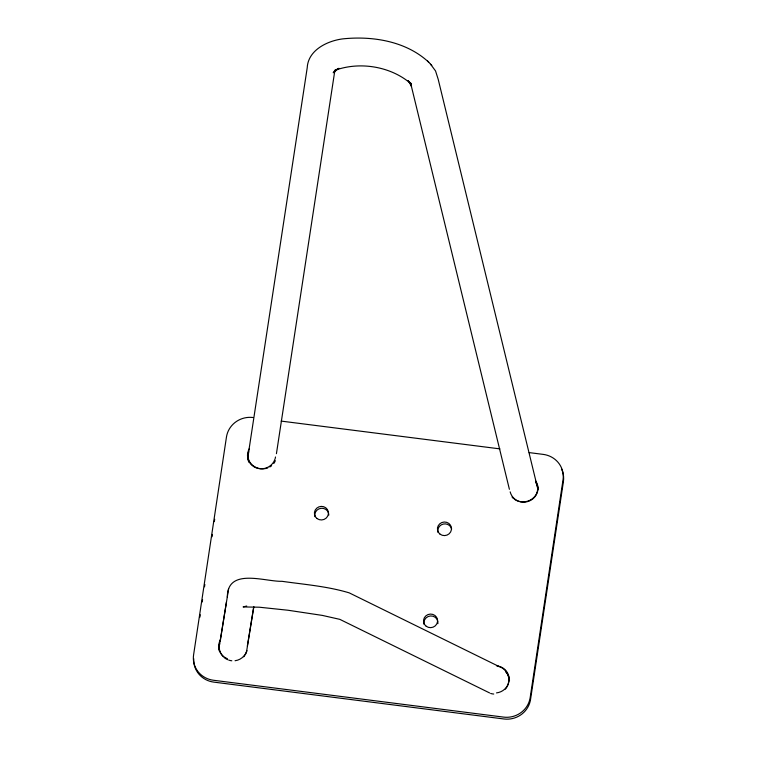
<?xml version="1.0" encoding="UTF-8"?>
<svg xmlns="http://www.w3.org/2000/svg" width="757" height="757" viewBox="0 0 757 757"><rect width="100%" height="100%" fill="white"/><g stroke="black" fill="none" stroke-linecap="round" stroke-linejoin="round"><path stroke-width="1.14" d="M499.175 666.586L349.223 592.863C327.431 586.287 304.446 584.499 281.992 581.31C265.054 581.821 227.223 567.277 227.337 597.207M199.933 617.116L200.283 614.779M202.214 601.966L202.573 599.639M204.504 586.826L204.854 584.499M212.064 536.741L212.414 534.414M214.345 521.601L214.695 519.274M247.974 456.348L307.228 67.704C308.108 50.132 327.317 40.859 342.675 38.891C372.472 35.749 406.187 41.162 428.736 62.235M276.428 453.68L334.783 70.921M334.566 72.133L335.219 70.004M226.447 602.033L219.937 642.21A14.099 14.071 9.2 0 0 223.277 656.697M220.278 640.734L228.633 588.634M247.34 646.128L253.68 607.067M253.841 606.707L246.602 651.351A14.099 14.071 9.2 0 1 235.058 660.738M334.339 71.12L333.203 72.776L338.899 68.253M337.925 68.764L335.001 70.306C359.982 61.203 391.284 66.417 411.325 84.074L408.222 80.706M246.716 606.026L243.101 606.934L259.301 607.209L288.057 610.246L322.321 615.403L339.808 619.349L489.609 692.939M281.14 421.091L499.932 448.882M529.181 452.601L543.214 454.389A23.495 22.615 -11.1 0 1 563.038 479.787L530.174 697.594A23.495 22.615 -11.1 0 1 503.575 717.106L213.417 680.25A23.495 22.615 -11.1 0 1 193.593 654.843L226.457 437.035A23.495 22.615 -11.1 0 1 253.056 417.523M430.534 64.194L435.54 70.94L438.208 79.343L537.678 488.369M427.563 60.967L431.793 65.547M408.278 80.762L411.524 86.421L410.493 82.532M410.824 83.97L509.395 489.306M561.476 468.895A23.495 22.615 -11.1 0 1 563.407 481.66L530.543 699.468A23.495 22.615 -11.1 0 1 503.944 718.98L213.786 682.114A23.495 22.615 -11.1 0 1 193.745 658.741M497.103 665.933A14.099 13.569 -11.1 0 1 509.139 679.502A14.099 13.569 -11.1 0 1 496.507 692.901M505.458 671.601A14.099 13.569 -11.1 0 1 509.499 680.571M424.081 624.393A7.05 6.785 -11.1 0 1 430.619 615.952A7.05 6.785 -11.1 0 1 437.896 623.626M535.521 482.143A14.099 13.569 -11.1 0 1 537.688 486.221M537.934 487.101A14.099 13.569 -11.1 0 1 538.303 489.703M535.71 481.026A14.099 13.569 -11.1 0 1 529.37 500.973A14.099 13.569 -11.1 0 1 510.171 491.861M246.905 650.547A14.099 13.569 -11.1 0 1 245.334 654.559M244.833 655.344A14.099 13.569 -11.1 0 1 243.678 656.811M219.435 651.275A14.099 13.569 -11.1 0 1 219.804 643.772M227.384 658.713A14.099 13.569 -11.1 0 1 220.561 639.485M248.788 462.149A14.099 13.569 -11.1 0 1 248.608 452.904M275.491 456.991A14.099 13.569 -11.1 0 1 275.141 458.619M274.886 459.414A14.099 13.569 -11.1 0 1 255.762 467.684A14.099 13.569 -11.1 0 1 249.365 448.617M437.972 532.332A7.05 6.785 -11.1 0 1 443.205 524.081A7.05 6.785 -11.1 0 1 451.674 529.02M314.94 516.7A7.05 6.785 -11.1 0 1 321.053 508.297A7.05 6.785 -11.1 0 1 328.831 515.082M275.33 460.672A14.099 12.651 8.7 0 1 273.816 463.426M271.621 465.716A14.099 12.651 8.7 0 1 269.804 466.965M267.798 467.902A14.099 12.651 8.7 0 1 252.554 465.262A14.099 12.651 8.7 0 1 248.722 451.664M536.382 483.496A14.099 12.424 -13.7 0 1 532.01 499.024A14.099 12.424 -13.7 0 1 514.344 499.213M513.53 498.56A14.099 12.424 -13.7 0 1 512.082 497.027M497.141 666.122A14.099 13.844 -63.8 0 1 505.354 689.135M493.734 694.027A14.099 13.844 -63.8 0 1 490.65 693.45M231.812 660.776A14.099 14.071 9.2 0 1 228.699 660.085M227.715 659.707A14.099 14.071 9.2 0 1 224.11 657.473M426.2 626.257A7.05 6.785 -11.1 0 0 437.527 621.752A7.05 6.785 -11.1 0 0 427.96 614.589A7.05 6.785 -11.1 0 0 426.2 626.257M440.091 534.196A7.05 6.785 -11.1 0 0 451.418 529.692A7.05 6.785 -11.1 0 0 441.851 522.529A7.05 6.785 -11.1 0 0 440.091 534.196M317.069 518.564A7.05 6.785 -11.1 0 0 328.387 514.06A7.05 6.785 -11.1 0 0 318.829 506.897A7.05 6.785 -11.1 0 0 317.069 518.564"/></g></svg>
